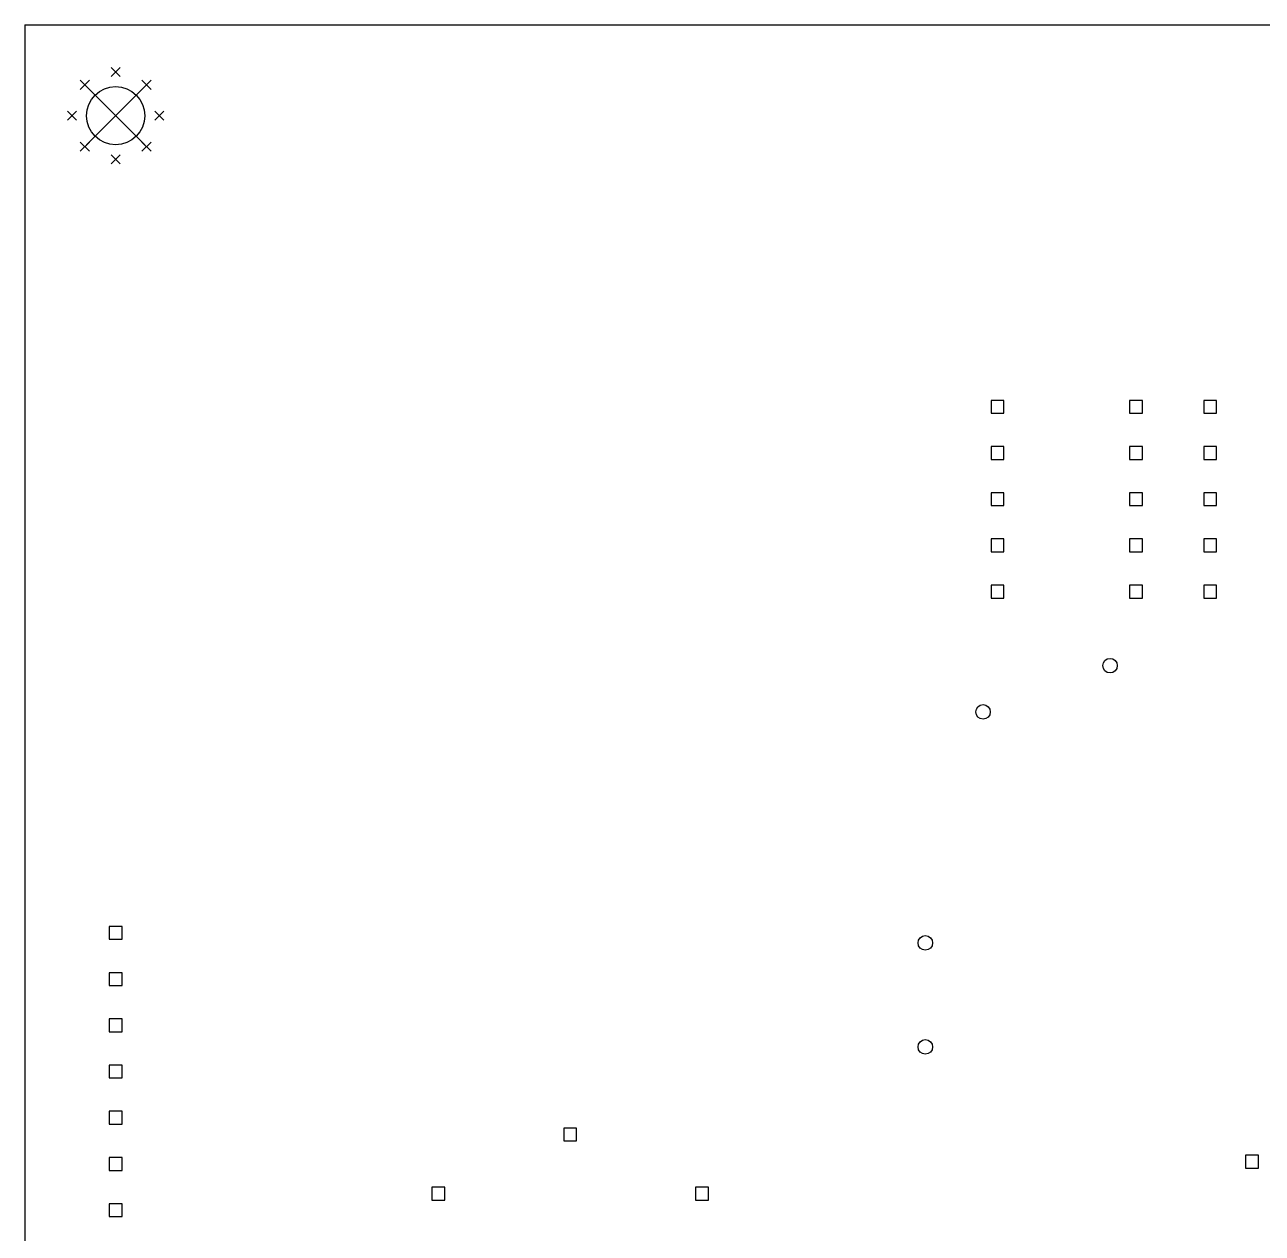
# Model space of a CAD drawing. Extents: x 2.24 to 7.87, y -6.77 to -1.57.
# Drawn here: x 2.362 to 5.042, y -4.19 to -1.575 of the extents above; entities that cross this region are included whole.
import ezdxf

# ---------------------------------------------------------------- set-up
doc = ezdxf.new("R2010")
doc.units = 0
doc.header["$MEASUREMENT"] = 0
doc.layers.add('BLACK', color=7, linetype='CONTINUOUS')

msp = doc.modelspace()

# ---------------------------------------------------------------- linework, layer by layer
at = {"layer": 'BLACK', "linetype": 'CONTINUOUS'}
for p, q in [((2.3622, -1.5748), (7.87402, -1.5748)), ((2.3622, -1.5748), (2.3622, -5.51181)), ((2.54921, -1.66732), (2.5689, -1.68701)), ((2.5689, -1.66732), (2.54921, -1.68701)), ((2.4824, -1.695), (2.50208, -1.71468)), ((2.50208, -1.695), (2.4824, -1.71468)), ((2.49606, -1.70866), (2.62205, -1.83465)), ((2.62205, -1.70866), (2.49606, -1.83465)), ((2.61603, -1.695), (2.63571, -1.71468)), ((2.63571, -1.695), (2.61603, -1.71468)), ((2.45472, -1.76181), (2.47441, -1.7815)), ((2.47441, -1.76181), (2.45472, -1.7815)), ((2.6437, -1.76181), (2.66339, -1.7815)), ((2.66339, -1.76181), (2.6437, -1.7815)), ((2.4824, -1.82862), (2.50208, -1.84831)), ((2.50208, -1.82862), (2.4824, -1.84831)), ((2.61603, -1.82862), (2.63571, -1.84831)), ((2.63571, -1.82862), (2.61603, -1.84831)), ((2.54921, -1.8563), (2.5689, -1.87598)), ((2.5689, -1.8563), (2.54921, -1.87598)), ((4.48242, -2.38766), (4.45458, -2.38766)), ((4.45458, -2.38766), (4.45458, -2.41549)), ((4.48242, -2.41549), (4.48242, -2.38766)), ((4.78242, -2.38766), (4.75458, -2.38766)), ((4.75458, -2.38766), (4.75458, -2.41549)), ((4.78242, -2.41549), (4.78242, -2.38766)), ((4.94305, -2.38766), (4.91521, -2.38766)), ((4.91521, -2.38766), (4.91521, -2.41549)), ((4.94305, -2.41549), (4.94305, -2.38766)), ((4.45458, -2.41549), (4.48242, -2.41549)), ((4.75458, -2.41549), (4.78242, -2.41549)), ((4.91521, -2.41549), (4.94305, -2.41549)), ((4.48242, -2.48766), (4.45458, -2.48766)), ((4.45458, -2.48766), (4.45458, -2.51549)), ((4.48242, -2.51549), (4.48242, -2.48766)), ((4.78242, -2.48766), (4.75458, -2.48766)), ((4.75458, -2.48766), (4.75458, -2.51549)), ((4.78242, -2.51549), (4.78242, -2.48766)), ((4.94305, -2.48766), (4.91521, -2.48766)), ((4.91521, -2.48766), (4.91521, -2.51549)), ((4.94305, -2.51549), (4.94305, -2.48766)), ((4.45458, -2.51549), (4.48242, -2.51549)), ((4.75458, -2.51549), (4.78242, -2.51549)), ((4.91521, -2.51549), (4.94305, -2.51549)), ((4.48242, -2.58766), (4.45458, -2.58766)), ((4.45458, -2.58766), (4.45458, -2.61549)), ((4.48242, -2.61549), (4.48242, -2.58766)), ((4.78242, -2.58766), (4.75458, -2.58766)), ((4.75458, -2.58766), (4.75458, -2.61549)), ((4.78242, -2.61549), (4.78242, -2.58766)), ((4.94305, -2.58766), (4.91521, -2.58766)), ((4.91521, -2.58766), (4.91521, -2.61549)), ((4.94305, -2.61549), (4.94305, -2.58766)), ((4.45458, -2.61549), (4.48242, -2.61549)), ((4.75458, -2.61549), (4.78242, -2.61549)), ((4.91521, -2.61549), (4.94305, -2.61549)), ((4.48242, -2.68766), (4.45458, -2.68766)), ((4.45458, -2.68766), (4.45458, -2.71549)), ((4.48242, -2.71549), (4.48242, -2.68766)), ((4.78242, -2.68766), (4.75458, -2.68766)), ((4.75458, -2.68766), (4.75458, -2.71549)), ((4.78242, -2.71549), (4.78242, -2.68766)), ((4.94305, -2.68766), (4.91521, -2.68766)), ((4.91521, -2.68766), (4.91521, -2.71549)), ((4.94305, -2.71549), (4.94305, -2.68766)), ((4.45458, -2.71549), (4.48242, -2.71549)), ((4.75458, -2.71549), (4.78242, -2.71549)), ((4.91521, -2.71549), (4.94305, -2.71549)), ((4.48242, -2.78766), (4.45458, -2.78766)), ((4.45458, -2.78766), (4.45458, -2.81549)), ((4.48242, -2.81549), (4.48242, -2.78766)), ((4.78242, -2.78766), (4.75458, -2.78766)), ((4.75458, -2.78766), (4.75458, -2.81549)), ((4.78242, -2.81549), (4.78242, -2.78766)), ((4.94305, -2.78766), (4.91521, -2.78766)), ((4.91521, -2.78766), (4.91521, -2.81549)), ((4.94305, -2.81549), (4.94305, -2.78766)), ((4.45458, -2.81549), (4.48242, -2.81549)), ((4.75458, -2.81549), (4.78242, -2.81549)), ((4.91521, -2.81549), (4.94305, -2.81549)), ((2.57297, -3.52624), (2.54514, -3.52624)), ((2.54514, -3.52624), (2.54514, -3.55408)), ((2.57297, -3.55408), (2.57297, -3.52624)), ((2.54514, -3.55408), (2.57297, -3.55408)), ((2.57297, -3.62624), (2.54514, -3.62624)), ((2.54514, -3.62624), (2.54514, -3.65408)), ((2.57297, -3.65408), (2.57297, -3.62624)), ((2.54514, -3.65408), (2.57297, -3.65408)), ((2.57297, -3.72624), (2.54514, -3.72624)), ((2.54514, -3.72624), (2.54514, -3.75408)), ((2.57297, -3.75408), (2.57297, -3.72624)), ((2.54514, -3.75408), (2.57297, -3.75408)), ((2.57297, -3.82624), (2.54514, -3.82624)), ((2.54514, -3.82624), (2.54514, -3.85408)), ((2.57297, -3.85408), (2.57297, -3.82624)), ((2.54514, -3.85408), (2.57297, -3.85408)), ((2.57297, -3.92624), (2.54514, -3.92624)), ((2.54514, -3.92624), (2.54514, -3.95408)), ((2.57297, -3.95408), (2.57297, -3.92624)), ((2.54514, -3.95408), (2.57297, -3.95408)), ((3.55723, -3.96246), (3.52939, -3.96246)), ((3.52939, -3.96246), (3.52939, -3.9903)), ((3.55723, -3.9903), (3.55723, -3.96246)), ((3.52939, -3.9903), (3.55723, -3.9903)), ((2.57297, -4.02624), (2.54514, -4.02624)), ((2.54514, -4.02624), (2.54514, -4.05408)), ((2.57297, -4.05408), (2.57297, -4.02624)), ((5.0336, -4.02151), (5.00577, -4.02151)), ((5.00577, -4.02151), (5.00577, -4.04935)), ((5.0336, -4.04935), (5.0336, -4.02151)), ((2.54514, -4.05408), (2.57297, -4.05408)), ((5.00577, -4.04935), (5.0336, -4.04935)), ((3.27179, -4.09041), (3.24395, -4.09041)), ((3.24395, -4.09041), (3.24395, -4.11825)), ((3.27179, -4.11825), (3.27179, -4.09041)), ((3.84266, -4.09041), (3.81482, -4.09041)), ((3.81482, -4.09041), (3.81482, -4.11825)), ((3.84266, -4.11825), (3.84266, -4.09041)), ((2.57297, -4.12624), (2.54514, -4.12624)), ((2.54514, -4.12624), (2.54514, -4.15408)), ((2.57297, -4.15408), (2.57297, -4.12624)), ((3.24395, -4.11825), (3.27179, -4.11825)), ((3.81482, -4.11825), (3.84266, -4.11825)), ((2.54514, -4.15408), (2.57297, -4.15408))]:
    msp.add_line(p, q, dxfattribs=at)
at = {"layer": 'BLACK'}
for centre, radius in [((2.55906, -1.77165), 0.06299), ((4.7122, -2.96181), 0.01575), ((4.4372, -3.06181), 0.01575), ((4.3122, -3.56181), 0.01575), ((4.3122, -3.78681), 0.01575)]:
    msp.add_circle(centre, radius, dxfattribs=at)

doc.saveas('drawing.dxf')
